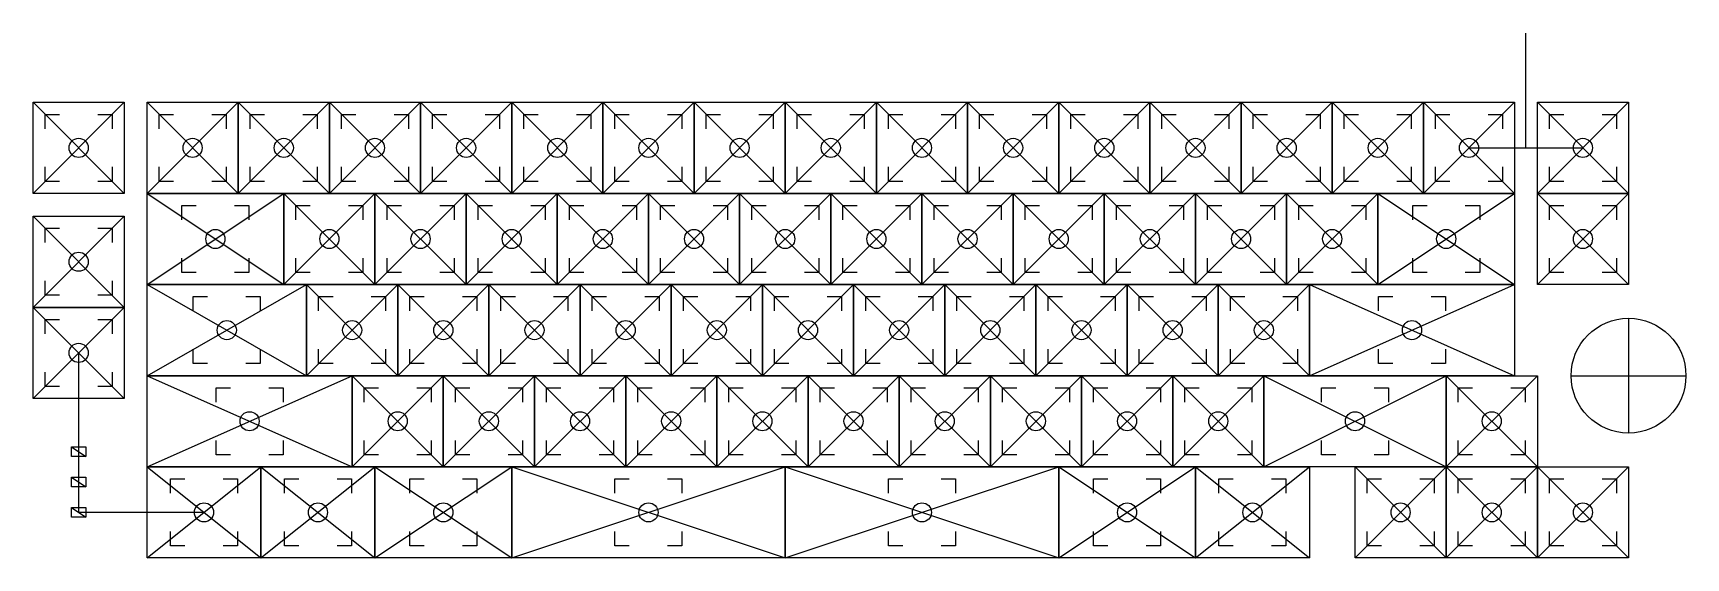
# Model space of a CAD drawing. Header units: millimetres. Extents: x 11 to 356, y 11 to 121.
import ezdxf

# ---------------------------------------------------------------- set-up
doc = ezdxf.new("R2010")
doc.units = ezdxf.units.MM

msp = doc.modelspace()

# ---------------------------------------------------------------- linework, layer by layer
for p, q in [((322.68, 96.65), (322.68, 120.65)), ((10.73, 106.18), (29.78, 87.13)), ((29.78, 106.18), (10.73, 87.13)), ((34.55, 106.18), (53.6, 87.13)), ((53.6, 106.18), (34.55, 87.13)), ((53.6, 106.18), (72.65, 87.13)), ((72.65, 106.18), (53.6, 87.13)), ((72.65, 106.18), (91.7, 87.13)), ((91.7, 106.18), (72.65, 87.13)), ((91.7, 106.18), (110.75, 87.13)), ((110.75, 106.18), (91.7, 87.13)), ((110.75, 106.18), (129.8, 87.13)), ((129.8, 106.18), (110.75, 87.13)), ((129.8, 106.18), (148.85, 87.13)), ((148.85, 106.18), (129.8, 87.13)), ((148.85, 106.18), (167.9, 87.13)), ((167.9, 106.18), (148.85, 87.13)), ((167.9, 106.18), (186.95, 87.13)), ((186.95, 106.18), (167.9, 87.13)), ((186.95, 106.18), (206, 87.13)), ((206, 106.18), (186.95, 87.13)), ((206, 106.18), (225.05, 87.13)), ((225.05, 106.18), (206, 87.13)), ((225.05, 106.18), (244.1, 87.13)), ((244.1, 106.18), (225.05, 87.13)), ((244.1, 106.18), (263.15, 87.13)), ((263.15, 106.18), (244.1, 87.13)), ((263.15, 106.18), (282.2, 87.13)), ((282.2, 106.18), (263.15, 87.13)), ((282.2, 106.18), (301.25, 87.13)), ((301.25, 106.18), (282.2, 87.13)), ((301.25, 106.18), (320.3, 87.13)), ((320.3, 106.18), (301.25, 87.13)), ((325.06, 106.18), (344.11, 87.13)), ((344.11, 106.18), (325.06, 87.13)), ((310.77, 96.65), (334.58, 96.65)), ((34.55, 87.13), (63.12, 68.08)), ((34.55, 68.08), (63.12, 87.13)), ((63.12, 87.13), (82.17, 68.08)), ((82.17, 87.13), (63.12, 68.08)), ((82.17, 87.13), (101.22, 68.08)), ((101.22, 87.13), (82.17, 68.08)), ((101.22, 87.13), (120.27, 68.08)), ((120.27, 87.13), (101.22, 68.08)), ((120.27, 87.13), (139.32, 68.08)), ((139.32, 87.13), (120.27, 68.08)), ((139.32, 87.13), (158.37, 68.08)), ((158.37, 87.13), (139.32, 68.08)), ((158.37, 87.13), (177.42, 68.08)), ((177.42, 87.13), (158.37, 68.08)), ((177.42, 87.13), (196.47, 68.08)), ((196.47, 87.13), (177.42, 68.08)), ((196.47, 87.13), (215.52, 68.08)), ((215.52, 87.13), (196.47, 68.08)), ((215.52, 87.13), (234.57, 68.08)), ((234.57, 87.13), (215.52, 68.08)), ((234.57, 87.13), (253.62, 68.08)), ((253.62, 87.13), (234.57, 68.08)), ((253.62, 87.13), (272.67, 68.08)), ((272.67, 87.13), (253.62, 68.08)), ((272.67, 87.13), (291.72, 68.08)), ((291.72, 87.13), (272.67, 68.08)), ((291.72, 87.13), (320.3, 68.08)), ((291.72, 68.08), (320.3, 87.13)), ((325.06, 87.13), (344.11, 68.08)), ((344.11, 87.13), (325.06, 68.08)), ((10.73, 82.36), (29.78, 63.31)), ((29.78, 82.36), (10.73, 63.31)), ((34.55, 49.03), (67.88, 68.08)), ((34.55, 68.08), (67.88, 49.03)), ((67.88, 68.08), (86.93, 49.03)), ((86.93, 68.08), (67.88, 49.03)), ((86.93, 68.08), (105.98, 49.03)), ((105.98, 68.08), (86.93, 49.03)), ((105.98, 68.08), (125.03, 49.03)), ((125.03, 68.08), (105.98, 49.03)), ((125.03, 68.08), (144.08, 49.03)), ((144.08, 68.08), (125.03, 49.03)), ((144.08, 68.08), (163.13, 49.03)), ((163.13, 68.08), (144.08, 49.03)), ((163.13, 68.08), (182.18, 49.03)), ((182.18, 68.08), (163.13, 49.03)), ((182.18, 68.08), (201.23, 49.03)), ((201.23, 68.08), (182.18, 49.03)), ((201.23, 68.08), (220.28, 49.03)), ((220.28, 68.08), (201.23, 49.03)), ((220.28, 68.08), (239.33, 49.03)), ((239.33, 68.08), (220.28, 49.03)), ((239.33, 68.08), (258.38, 49.03)), ((258.38, 68.08), (239.33, 49.03)), ((258.38, 68.08), (277.43, 49.03)), ((277.43, 68.08), (258.38, 49.03)), ((277.43, 68.08), (320.3, 49.03)), ((277.43, 49.03), (320.3, 68.08)), ((10.73, 63.31), (29.78, 44.26)), ((29.78, 63.31), (10.73, 44.26)), ((344.11, 61.03), (344.11, 37.03)), ((20.26, 53.79), (20.26, 20.45)), ((34.55, 49.03), (77.41, 29.98)), ((34.55, 29.98), (77.41, 49.03)), ((77.41, 49.03), (96.46, 29.98)), ((96.46, 49.03), (77.41, 29.98)), ((96.46, 49.03), (115.51, 29.98)), ((115.51, 49.03), (96.46, 29.98)), ((115.51, 49.03), (134.56, 29.98)), ((134.56, 49.03), (115.51, 29.98)), ((134.56, 49.03), (153.61, 29.98)), ((153.61, 49.03), (134.56, 29.98)), ((153.61, 49.03), (172.66, 29.98)), ((172.66, 49.03), (153.61, 29.98)), ((172.66, 49.03), (191.71, 29.98)), ((191.71, 49.03), (172.66, 29.98)), ((191.71, 49.03), (210.76, 29.98)), ((210.76, 49.03), (191.71, 29.98)), ((210.76, 49.03), (229.81, 29.98)), ((229.81, 49.03), (210.76, 29.98)), ((229.81, 49.03), (248.86, 29.98)), ((248.86, 49.03), (229.81, 29.98)), ((248.86, 49.03), (267.91, 29.98)), ((267.91, 49.03), (248.86, 29.98)), ((267.91, 49.03), (306.01, 29.98)), ((267.91, 29.98), (306.01, 49.03)), ((306.01, 49.03), (325.06, 29.98)), ((325.06, 49.03), (306.01, 29.98)), ((332.11, 49.03), (356.11, 49.03)), ((18.76, 34.14), (21.76, 32.14)), ((18.76, 27.79), (21.76, 25.79)), ((34.55, 29.98), (58.36, 10.93)), ((34.55, 10.93), (58.36, 29.98)), ((58.36, 29.98), (82.17, 10.93)), ((58.36, 10.93), (82.17, 29.98)), ((82.17, 29.98), (110.75, 10.93)), ((82.17, 10.93), (110.75, 29.98)), ((110.75, 29.98), (167.9, 10.93)), ((110.75, 10.93), (167.9, 29.98)), ((167.9, 29.98), (225.05, 10.93)), ((167.9, 10.93), (225.05, 29.98)), ((225.05, 29.98), (253.62, 10.93)), ((225.05, 10.93), (253.62, 29.98)), ((253.62, 29.98), (277.43, 10.93)), ((253.62, 10.93), (277.43, 29.98)), ((286.96, 29.98), (306.01, 10.93)), ((306.01, 29.98), (286.96, 10.93)), ((306.01, 29.98), (325.06, 10.93)), ((325.06, 29.98), (306.01, 10.93)), ((325.06, 29.98), (344.11, 10.93)), ((344.11, 29.98), (325.06, 10.93)), ((18.76, 21.45), (21.76, 19.45)), ((46.45, 20.45), (20.26, 20.45))]:
    msp.add_line(p, q)
for points in [[(10.73, 106.18), (29.78, 106.18), (29.78, 87.13), (10.73, 87.13)], [(34.55, 106.18), (53.6, 106.18), (53.6, 87.13), (34.55, 87.13)], [(53.6, 106.18), (72.65, 106.18), (72.65, 87.13), (53.6, 87.13)], [(72.65, 106.18), (91.7, 106.18), (91.7, 87.13), (72.65, 87.13)], [(91.7, 106.18), (110.75, 106.18), (110.75, 87.13), (91.7, 87.13)], [(110.75, 106.18), (129.8, 106.18), (129.8, 87.13), (110.75, 87.13)], [(129.8, 106.18), (148.85, 106.18), (148.85, 87.13), (129.8, 87.13)], [(148.85, 106.18), (167.9, 106.18), (167.9, 87.13), (148.85, 87.13)], [(167.9, 106.18), (186.95, 106.18), (186.95, 87.13), (167.9, 87.13)], [(186.95, 106.18), (206, 106.18), (206, 87.13), (186.95, 87.13)], [(206, 106.18), (225.05, 106.18), (225.05, 87.13), (206, 87.13)], [(225.05, 106.18), (244.1, 106.18), (244.1, 87.13), (225.05, 87.13)], [(244.1, 106.18), (263.15, 106.18), (263.15, 87.13), (244.1, 87.13)], [(263.15, 106.18), (282.2, 106.18), (282.2, 87.13), (263.15, 87.13)], [(282.2, 106.18), (301.25, 106.18), (301.25, 87.13), (282.2, 87.13)], [(301.25, 106.18), (320.3, 106.18), (320.3, 87.13), (301.25, 87.13)], [(325.06, 106.18), (344.11, 106.18), (344.11, 87.13), (325.06, 87.13)], [(34.55, 87.13), (63.12, 87.13), (63.12, 68.08), (34.55, 68.08)], [(63.12, 87.13), (82.17, 87.13), (82.17, 68.08), (63.12, 68.08)], [(82.17, 87.13), (101.22, 87.13), (101.22, 68.08), (82.17, 68.08)], [(101.22, 87.13), (120.27, 87.13), (120.27, 68.08), (101.22, 68.08)], [(120.27, 87.13), (139.32, 87.13), (139.32, 68.08), (120.27, 68.08)], [(139.32, 87.13), (158.37, 87.13), (158.37, 68.08), (139.32, 68.08)], [(158.37, 87.13), (177.42, 87.13), (177.42, 68.08), (158.37, 68.08)], [(177.42, 87.13), (196.47, 87.13), (196.47, 68.08), (177.42, 68.08)], [(196.47, 87.13), (215.52, 87.13), (215.52, 68.08), (196.47, 68.08)], [(215.52, 87.13), (234.57, 87.13), (234.57, 68.08), (215.52, 68.08)], [(234.57, 87.13), (253.62, 87.13), (253.62, 68.08), (234.57, 68.08)], [(253.62, 87.13), (272.67, 87.13), (272.67, 68.08), (253.62, 68.08)], [(272.67, 87.13), (291.72, 87.13), (291.72, 68.08), (272.67, 68.08)], [(291.72, 87.13), (320.3, 87.13), (320.3, 68.08), (291.72, 68.08)], [(325.06, 87.13), (344.11, 87.13), (344.11, 68.08), (325.06, 68.08)], [(10.73, 82.36), (29.78, 82.36), (29.78, 63.31), (10.73, 63.31)], [(34.55, 68.08), (67.88, 68.08), (67.88, 49.03), (34.55, 49.03)], [(67.88, 68.08), (86.93, 68.08), (86.93, 49.03), (67.88, 49.03)], [(86.93, 68.08), (105.98, 68.08), (105.98, 49.03), (86.93, 49.03)], [(105.98, 68.08), (125.03, 68.08), (125.03, 49.03), (105.98, 49.03)], [(125.03, 68.08), (144.08, 68.08), (144.08, 49.03), (125.03, 49.03)], [(144.08, 68.08), (163.13, 68.08), (163.13, 49.03), (144.08, 49.03)], [(163.13, 68.08), (182.18, 68.08), (182.18, 49.03), (163.13, 49.03)], [(182.18, 68.08), (201.23, 68.08), (201.23, 49.03), (182.18, 49.03)], [(201.23, 68.08), (220.28, 68.08), (220.28, 49.03), (201.23, 49.03)], [(220.28, 68.08), (239.33, 68.08), (239.33, 49.03), (220.28, 49.03)], [(239.33, 68.08), (258.38, 68.08), (258.38, 49.03), (239.33, 49.03)], [(258.38, 68.08), (277.43, 68.08), (277.43, 49.03), (258.38, 49.03)], [(277.43, 68.08), (320.3, 68.08), (320.3, 49.03), (277.43, 49.03)], [(10.73, 63.31), (29.78, 63.31), (29.78, 44.26), (10.73, 44.26)], [(34.55, 49.03), (77.41, 49.03), (77.41, 29.98), (34.55, 29.98)], [(77.41, 49.03), (96.46, 49.03), (96.46, 29.98), (77.41, 29.98)], [(96.46, 49.03), (115.51, 49.03), (115.51, 29.98), (96.46, 29.98)], [(115.51, 49.03), (134.56, 49.03), (134.56, 29.98), (115.51, 29.98)], [(134.56, 49.03), (153.61, 49.03), (153.61, 29.98), (134.56, 29.98)], [(153.61, 49.03), (172.66, 49.03), (172.66, 29.98), (153.61, 29.98)], [(172.66, 49.03), (191.71, 49.03), (191.71, 29.98), (172.66, 29.98)], [(191.71, 49.03), (210.76, 49.03), (210.76, 29.98), (191.71, 29.98)], [(210.76, 49.03), (229.81, 49.03), (229.81, 29.98), (210.76, 29.98)], [(229.81, 49.03), (248.86, 49.03), (248.86, 29.98), (229.81, 29.98)], [(248.86, 49.03), (267.91, 49.03), (267.91, 29.98), (248.86, 29.98)], [(267.91, 49.03), (306.01, 49.03), (306.01, 29.98), (267.91, 29.98)], [(306.01, 49.03), (325.06, 49.03), (325.06, 29.98), (306.01, 29.98)], [(18.76, 34.14), (21.76, 34.14), (21.76, 32.14), (18.76, 32.14)], [(18.76, 27.79), (21.76, 27.79), (21.76, 25.79), (18.76, 25.79)], [(34.55, 29.98), (58.36, 29.98), (58.36, 10.93), (34.55, 10.93)], [(58.36, 29.98), (82.17, 29.98), (82.17, 10.93), (58.36, 10.93)], [(82.17, 29.98), (110.75, 29.98), (110.75, 10.93), (82.17, 10.93)], [(110.75, 29.98), (167.9, 29.98), (167.9, 10.93), (110.75, 10.93)], [(167.9, 29.98), (225.05, 29.98), (225.05, 10.93), (167.9, 10.93)], [(225.05, 29.98), (253.62, 29.98), (253.62, 10.93), (225.05, 10.93)], [(253.62, 29.98), (277.43, 29.98), (277.43, 10.93), (253.62, 10.93)], [(286.96, 29.98), (306.01, 29.98), (306.01, 10.93), (286.96, 10.93)], [(306.01, 29.98), (325.06, 29.98), (325.06, 10.93), (306.01, 10.93)], [(325.06, 29.98), (344.11, 29.98), (344.11, 10.93), (325.06, 10.93)], [(18.76, 21.45), (21.76, 21.45), (21.76, 19.45), (18.76, 19.45)]]:
    msp.add_lwpolyline(points, close=True)
for points in [[(13.26, 100.65), (13.26, 103.65), (16.26, 103.65)], [(24.26, 103.65), (27.26, 103.65), (27.26, 100.65)], [(37.07, 100.65), (37.07, 103.65), (40.07, 103.65)], [(48.07, 103.65), (51.07, 103.65), (51.07, 100.65)], [(56.12, 100.65), (56.12, 103.65), (59.12, 103.65)], [(67.12, 103.65), (70.12, 103.65), (70.12, 100.65)], [(75.17, 100.65), (75.17, 103.65), (78.17, 103.65)], [(86.17, 103.65), (89.17, 103.65), (89.17, 100.65)], [(94.22, 100.65), (94.22, 103.65), (97.22, 103.65)], [(105.22, 103.65), (108.22, 103.65), (108.22, 100.65)], [(113.27, 100.65), (113.27, 103.65), (116.27, 103.65)], [(124.27, 103.65), (127.27, 103.65), (127.27, 100.65)], [(132.32, 100.65), (132.32, 103.65), (135.32, 103.65)], [(143.32, 103.65), (146.32, 103.65), (146.32, 100.65)], [(151.37, 100.65), (151.37, 103.65), (154.37, 103.65)], [(162.37, 103.65), (165.37, 103.65), (165.37, 100.65)], [(170.42, 100.65), (170.42, 103.65), (173.42, 103.65)], [(181.42, 103.65), (184.42, 103.65), (184.42, 100.65)], [(189.47, 100.65), (189.47, 103.65), (192.47, 103.65)], [(200.47, 103.65), (203.47, 103.65), (203.47, 100.65)], [(208.52, 100.65), (208.52, 103.65), (211.52, 103.65)], [(219.52, 103.65), (222.52, 103.65), (222.52, 100.65)], [(227.57, 100.65), (227.57, 103.65), (230.57, 103.65)], [(238.57, 103.65), (241.57, 103.65), (241.57, 100.65)], [(246.62, 100.65), (246.62, 103.65), (249.62, 103.65)], [(257.62, 103.65), (260.62, 103.65), (260.62, 100.65)], [(265.67, 100.65), (265.67, 103.65), (268.67, 103.65)], [(276.67, 103.65), (279.67, 103.65), (279.67, 100.65)], [(284.72, 100.65), (284.72, 103.65), (287.72, 103.65)], [(295.72, 103.65), (298.72, 103.65), (298.72, 100.65)], [(303.77, 100.65), (303.77, 103.65), (306.77, 103.65)], [(314.77, 103.65), (317.77, 103.65), (317.77, 100.65)], [(327.58, 100.65), (327.58, 103.65), (330.58, 103.65)], [(338.58, 103.65), (341.58, 103.65), (341.58, 100.65)], [(16.26, 89.65), (13.26, 89.65), (13.26, 92.65)], [(27.26, 92.65), (27.26, 89.65), (24.26, 89.65)], [(40.07, 89.65), (37.07, 89.65), (37.07, 92.65)], [(51.07, 92.65), (51.07, 89.65), (48.07, 89.65)], [(59.12, 89.65), (56.12, 89.65), (56.12, 92.65)], [(70.12, 92.65), (70.12, 89.65), (67.12, 89.65)], [(78.17, 89.65), (75.17, 89.65), (75.17, 92.65)], [(89.17, 92.65), (89.17, 89.65), (86.17, 89.65)], [(97.22, 89.65), (94.22, 89.65), (94.22, 92.65)], [(108.22, 92.65), (108.22, 89.65), (105.22, 89.65)], [(116.27, 89.65), (113.27, 89.65), (113.27, 92.65)], [(127.27, 92.65), (127.27, 89.65), (124.27, 89.65)], [(135.32, 89.65), (132.32, 89.65), (132.32, 92.65)], [(146.32, 92.65), (146.32, 89.65), (143.32, 89.65)], [(154.37, 89.65), (151.37, 89.65), (151.37, 92.65)], [(165.37, 92.65), (165.37, 89.65), (162.37, 89.65)], [(173.42, 89.65), (170.42, 89.65), (170.42, 92.65)], [(184.42, 92.65), (184.42, 89.65), (181.42, 89.65)], [(192.47, 89.65), (189.47, 89.65), (189.47, 92.65)], [(203.47, 92.65), (203.47, 89.65), (200.47, 89.65)], [(211.52, 89.65), (208.52, 89.65), (208.52, 92.65)], [(222.52, 92.65), (222.52, 89.65), (219.52, 89.65)], [(230.57, 89.65), (227.57, 89.65), (227.57, 92.65)], [(241.57, 92.65), (241.57, 89.65), (238.57, 89.65)], [(249.62, 89.65), (246.62, 89.65), (246.62, 92.65)], [(260.62, 92.65), (260.62, 89.65), (257.62, 89.65)], [(268.67, 89.65), (265.67, 89.65), (265.67, 92.65)], [(279.67, 92.65), (279.67, 89.65), (276.67, 89.65)], [(287.72, 89.65), (284.72, 89.65), (284.72, 92.65)], [(298.72, 92.65), (298.72, 89.65), (295.72, 89.65)], [(306.77, 89.65), (303.77, 89.65), (303.77, 92.65)], [(317.77, 92.65), (317.77, 89.65), (314.77, 89.65)], [(330.58, 89.65), (327.58, 89.65), (327.58, 92.65)], [(341.58, 92.65), (341.58, 89.65), (338.58, 89.65)], [(41.83, 81.6), (41.83, 84.6), (44.83, 84.6)], [(52.83, 84.6), (55.83, 84.6), (55.83, 81.6)], [(65.65, 81.6), (65.65, 84.6), (68.65, 84.6)], [(76.65, 84.6), (79.65, 84.6), (79.65, 81.6)], [(84.7, 81.6), (84.7, 84.6), (87.7, 84.6)], [(95.7, 84.6), (98.7, 84.6), (98.7, 81.6)], [(103.75, 81.6), (103.75, 84.6), (106.75, 84.6)], [(114.75, 84.6), (117.75, 84.6), (117.75, 81.6)], [(122.8, 81.6), (122.8, 84.6), (125.8, 84.6)], [(133.8, 84.6), (136.8, 84.6), (136.8, 81.6)], [(141.85, 81.6), (141.85, 84.6), (144.85, 84.6)], [(152.85, 84.6), (155.85, 84.6), (155.85, 81.6)], [(160.9, 81.6), (160.9, 84.6), (163.9, 84.6)], [(171.9, 84.6), (174.9, 84.6), (174.9, 81.6)], [(179.95, 81.6), (179.95, 84.6), (182.95, 84.6)], [(190.95, 84.6), (193.95, 84.6), (193.95, 81.6)], [(199, 81.6), (199, 84.6), (202, 84.6)], [(210, 84.6), (213, 84.6), (213, 81.6)], [(218.05, 81.6), (218.05, 84.6), (221.05, 84.6)], [(229.05, 84.6), (232.05, 84.6), (232.05, 81.6)], [(237.1, 81.6), (237.1, 84.6), (240.1, 84.6)], [(248.1, 84.6), (251.1, 84.6), (251.1, 81.6)], [(256.15, 81.6), (256.15, 84.6), (259.15, 84.6)], [(267.15, 84.6), (270.15, 84.6), (270.15, 81.6)], [(275.2, 81.6), (275.2, 84.6), (278.2, 84.6)], [(286.2, 84.6), (289.2, 84.6), (289.2, 81.6)], [(299.01, 81.6), (299.01, 84.6), (302.01, 84.6)], [(310.01, 84.6), (313.01, 84.6), (313.01, 81.6)], [(327.58, 81.6), (327.58, 84.6), (330.58, 84.6)], [(338.58, 84.6), (341.58, 84.6), (341.58, 81.6)], [(13.26, 76.84), (13.26, 79.84), (16.26, 79.84)], [(24.26, 79.84), (27.26, 79.84), (27.26, 76.84)], [(44.83, 70.6), (41.83, 70.6), (41.83, 73.6)], [(55.83, 73.6), (55.83, 70.6), (52.83, 70.6)], [(68.65, 70.6), (65.65, 70.6), (65.65, 73.6)], [(79.65, 73.6), (79.65, 70.6), (76.65, 70.6)], [(87.7, 70.6), (84.7, 70.6), (84.7, 73.6)], [(98.7, 73.6), (98.7, 70.6), (95.7, 70.6)], [(106.75, 70.6), (103.75, 70.6), (103.75, 73.6)], [(117.75, 73.6), (117.75, 70.6), (114.75, 70.6)], [(125.8, 70.6), (122.8, 70.6), (122.8, 73.6)], [(136.8, 73.6), (136.8, 70.6), (133.8, 70.6)], [(144.85, 70.6), (141.85, 70.6), (141.85, 73.6)], [(155.85, 73.6), (155.85, 70.6), (152.85, 70.6)], [(163.9, 70.6), (160.9, 70.6), (160.9, 73.6)], [(174.9, 73.6), (174.9, 70.6), (171.9, 70.6)], [(182.95, 70.6), (179.95, 70.6), (179.95, 73.6)], [(193.95, 73.6), (193.95, 70.6), (190.95, 70.6)], [(202, 70.6), (199, 70.6), (199, 73.6)], [(213, 73.6), (213, 70.6), (210, 70.6)], [(221.05, 70.6), (218.05, 70.6), (218.05, 73.6)], [(232.05, 73.6), (232.05, 70.6), (229.05, 70.6)], [(240.1, 70.6), (237.1, 70.6), (237.1, 73.6)], [(251.1, 73.6), (251.1, 70.6), (248.1, 70.6)], [(259.15, 70.6), (256.15, 70.6), (256.15, 73.6)], [(270.15, 73.6), (270.15, 70.6), (267.15, 70.6)], [(278.2, 70.6), (275.2, 70.6), (275.2, 73.6)], [(289.2, 73.6), (289.2, 70.6), (286.2, 70.6)], [(302.01, 70.6), (299.01, 70.6), (299.01, 73.6)], [(313.01, 73.6), (313.01, 70.6), (310.01, 70.6)], [(330.58, 70.6), (327.58, 70.6), (327.58, 73.6)], [(341.58, 73.6), (341.58, 70.6), (338.58, 70.6)], [(16.26, 65.84), (13.26, 65.84), (13.26, 68.84)], [(27.26, 68.84), (27.26, 65.84), (24.26, 65.84)], [(44.21, 62.55), (44.21, 65.55), (47.21, 65.55)], [(55.21, 65.55), (58.21, 65.55), (58.21, 62.55)], [(70.41, 62.55), (70.41, 65.55), (73.41, 65.55)], [(81.41, 65.55), (84.41, 65.55), (84.41, 62.55)], [(89.46, 62.55), (89.46, 65.55), (92.46, 65.55)], [(100.46, 65.55), (103.46, 65.55), (103.46, 62.55)], [(108.51, 62.55), (108.51, 65.55), (111.51, 65.55)], [(119.51, 65.55), (122.51, 65.55), (122.51, 62.55)], [(127.56, 62.55), (127.56, 65.55), (130.56, 65.55)], [(138.56, 65.55), (141.56, 65.55), (141.56, 62.55)], [(146.61, 62.55), (146.61, 65.55), (149.61, 65.55)], [(157.61, 65.55), (160.61, 65.55), (160.61, 62.55)], [(165.66, 62.55), (165.66, 65.55), (168.66, 65.55)], [(176.66, 65.55), (179.66, 65.55), (179.66, 62.55)], [(184.71, 62.55), (184.71, 65.55), (187.71, 65.55)], [(195.71, 65.55), (198.71, 65.55), (198.71, 62.55)], [(203.76, 62.55), (203.76, 65.55), (206.76, 65.55)], [(214.76, 65.55), (217.76, 65.55), (217.76, 62.55)], [(222.81, 62.55), (222.81, 65.55), (225.81, 65.55)], [(233.81, 65.55), (236.81, 65.55), (236.81, 62.55)], [(241.86, 62.55), (241.86, 65.55), (244.86, 65.55)], [(252.86, 65.55), (255.86, 65.55), (255.86, 62.55)], [(260.91, 62.55), (260.91, 65.55), (263.91, 65.55)], [(271.91, 65.55), (274.91, 65.55), (274.91, 62.55)], [(291.86, 62.55), (291.86, 65.55), (294.86, 65.55)], [(302.86, 65.55), (305.86, 65.55), (305.86, 62.55)], [(13.26, 57.79), (13.26, 60.79), (16.26, 60.79)], [(24.26, 60.79), (27.26, 60.79), (27.26, 57.79)], [(47.21, 51.55), (44.21, 51.55), (44.21, 54.55)], [(58.21, 54.55), (58.21, 51.55), (55.21, 51.55)], [(73.41, 51.55), (70.41, 51.55), (70.41, 54.55)], [(84.41, 54.55), (84.41, 51.55), (81.41, 51.55)], [(92.46, 51.55), (89.46, 51.55), (89.46, 54.55)], [(103.46, 54.55), (103.46, 51.55), (100.46, 51.55)], [(111.51, 51.55), (108.51, 51.55), (108.51, 54.55)], [(122.51, 54.55), (122.51, 51.55), (119.51, 51.55)], [(130.56, 51.55), (127.56, 51.55), (127.56, 54.55)], [(141.56, 54.55), (141.56, 51.55), (138.56, 51.55)], [(149.61, 51.55), (146.61, 51.55), (146.61, 54.55)], [(160.61, 54.55), (160.61, 51.55), (157.61, 51.55)], [(168.66, 51.55), (165.66, 51.55), (165.66, 54.55)], [(179.66, 54.55), (179.66, 51.55), (176.66, 51.55)], [(187.71, 51.55), (184.71, 51.55), (184.71, 54.55)], [(198.71, 54.55), (198.71, 51.55), (195.71, 51.55)], [(206.76, 51.55), (203.76, 51.55), (203.76, 54.55)], [(217.76, 54.55), (217.76, 51.55), (214.76, 51.55)], [(225.81, 51.55), (222.81, 51.55), (222.81, 54.55)], [(236.81, 54.55), (236.81, 51.55), (233.81, 51.55)], [(244.86, 51.55), (241.86, 51.55), (241.86, 54.55)], [(255.86, 54.55), (255.86, 51.55), (252.86, 51.55)], [(263.91, 51.55), (260.91, 51.55), (260.91, 54.55)], [(274.91, 54.55), (274.91, 51.55), (271.91, 51.55)], [(294.86, 51.55), (291.86, 51.55), (291.86, 54.55)], [(305.86, 54.55), (305.86, 51.55), (302.86, 51.55)], [(16.26, 46.79), (13.26, 46.79), (13.26, 49.79)], [(27.26, 49.79), (27.26, 46.79), (24.26, 46.79)], [(48.98, 43.5), (48.98, 46.5), (51.98, 46.5)], [(59.98, 46.5), (62.98, 46.5), (62.98, 43.5)], [(79.93, 43.5), (79.93, 46.5), (82.93, 46.5)], [(90.93, 46.5), (93.93, 46.5), (93.93, 43.5)], [(98.98, 43.5), (98.98, 46.5), (101.98, 46.5)], [(109.98, 46.5), (112.98, 46.5), (112.98, 43.5)], [(118.03, 43.5), (118.03, 46.5), (121.03, 46.5)], [(129.03, 46.5), (132.03, 46.5), (132.03, 43.5)], [(137.08, 43.5), (137.08, 46.5), (140.08, 46.5)], [(148.08, 46.5), (151.08, 46.5), (151.08, 43.5)], [(156.13, 43.5), (156.13, 46.5), (159.13, 46.5)], [(167.13, 46.5), (170.13, 46.5), (170.13, 43.5)], [(175.18, 43.5), (175.18, 46.5), (178.18, 46.5)], [(186.18, 46.5), (189.18, 46.5), (189.18, 43.5)], [(194.23, 43.5), (194.23, 46.5), (197.23, 46.5)], [(205.23, 46.5), (208.23, 46.5), (208.23, 43.5)], [(213.28, 43.5), (213.28, 46.5), (216.28, 46.5)], [(224.28, 46.5), (227.28, 46.5), (227.28, 43.5)], [(232.33, 43.5), (232.33, 46.5), (235.33, 46.5)], [(243.33, 46.5), (246.33, 46.5), (246.33, 43.5)], [(251.38, 43.5), (251.38, 46.5), (254.38, 46.5)], [(262.38, 46.5), (265.38, 46.5), (265.38, 43.5)], [(279.96, 43.5), (279.96, 46.5), (282.96, 46.5)], [(290.96, 46.5), (293.96, 46.5), (293.96, 43.5)], [(308.53, 43.5), (308.53, 46.5), (311.53, 46.5)], [(319.53, 46.5), (322.53, 46.5), (322.53, 43.5)], [(51.98, 32.5), (48.98, 32.5), (48.98, 35.5)], [(62.98, 35.5), (62.98, 32.5), (59.98, 32.5)], [(82.93, 32.5), (79.93, 32.5), (79.93, 35.5)], [(93.93, 35.5), (93.93, 32.5), (90.93, 32.5)], [(101.98, 32.5), (98.98, 32.5), (98.98, 35.5)], [(112.98, 35.5), (112.98, 32.5), (109.98, 32.5)], [(121.03, 32.5), (118.03, 32.5), (118.03, 35.5)], [(132.03, 35.5), (132.03, 32.5), (129.03, 32.5)], [(140.08, 32.5), (137.08, 32.5), (137.08, 35.5)], [(151.08, 35.5), (151.08, 32.5), (148.08, 32.5)], [(159.13, 32.5), (156.13, 32.5), (156.13, 35.5)], [(170.13, 35.5), (170.13, 32.5), (167.13, 32.5)], [(178.18, 32.5), (175.18, 32.5), (175.18, 35.5)], [(189.18, 35.5), (189.18, 32.5), (186.18, 32.5)], [(197.23, 32.5), (194.23, 32.5), (194.23, 35.5)], [(208.23, 35.5), (208.23, 32.5), (205.23, 32.5)], [(216.28, 32.5), (213.28, 32.5), (213.28, 35.5)], [(227.28, 35.5), (227.28, 32.5), (224.28, 32.5)], [(235.33, 32.5), (232.33, 32.5), (232.33, 35.5)], [(246.33, 35.5), (246.33, 32.5), (243.33, 32.5)], [(254.38, 32.5), (251.38, 32.5), (251.38, 35.5)], [(265.38, 35.5), (265.38, 32.5), (262.38, 32.5)], [(282.96, 32.5), (279.96, 32.5), (279.96, 35.5)], [(293.96, 35.5), (293.96, 32.5), (290.96, 32.5)], [(311.53, 32.5), (308.53, 32.5), (308.53, 35.5)], [(322.53, 35.5), (322.53, 32.5), (319.53, 32.5)], [(39.45, 24.45), (39.45, 27.45), (42.45, 27.45)], [(50.45, 27.45), (53.45, 27.45), (53.45, 24.45)], [(63.26, 24.45), (63.26, 27.45), (66.26, 27.45)], [(74.26, 27.45), (77.26, 27.45), (77.26, 24.45)], [(89.46, 24.45), (89.46, 27.45), (92.46, 27.45)], [(100.46, 27.45), (103.46, 27.45), (103.46, 24.45)], [(132.32, 24.45), (132.32, 27.45), (135.32, 27.45)], [(143.32, 27.45), (146.32, 27.45), (146.32, 24.45)], [(189.47, 24.45), (189.47, 27.45), (192.47, 27.45)], [(200.47, 27.45), (203.47, 27.45), (203.47, 24.45)], [(232.33, 24.45), (232.33, 27.45), (235.33, 27.45)], [(243.33, 27.45), (246.33, 27.45), (246.33, 24.45)], [(258.53, 24.45), (258.53, 27.45), (261.53, 27.45)], [(269.53, 27.45), (272.53, 27.45), (272.53, 24.45)], [(289.48, 24.45), (289.48, 27.45), (292.48, 27.45)], [(300.48, 27.45), (303.48, 27.45), (303.48, 24.45)], [(308.53, 24.45), (308.53, 27.45), (311.53, 27.45)], [(319.53, 27.45), (322.53, 27.45), (322.53, 24.45)], [(327.58, 24.45), (327.58, 27.45), (330.58, 27.45)], [(338.58, 27.45), (341.58, 27.45), (341.58, 24.45)], [(42.45, 13.45), (39.45, 13.45), (39.45, 16.45)], [(53.45, 16.45), (53.45, 13.45), (50.45, 13.45)], [(66.26, 13.45), (63.26, 13.45), (63.26, 16.45)], [(77.26, 16.45), (77.26, 13.45), (74.26, 13.45)], [(92.46, 13.45), (89.46, 13.45), (89.46, 16.45)], [(103.46, 16.45), (103.46, 13.45), (100.46, 13.45)], [(135.32, 13.45), (132.32, 13.45), (132.32, 16.45)], [(146.32, 16.45), (146.32, 13.45), (143.32, 13.45)], [(192.47, 13.45), (189.47, 13.45), (189.47, 16.45)], [(203.47, 16.45), (203.47, 13.45), (200.47, 13.45)], [(235.33, 13.45), (232.33, 13.45), (232.33, 16.45)], [(246.33, 16.45), (246.33, 13.45), (243.33, 13.45)], [(261.53, 13.45), (258.53, 13.45), (258.53, 16.45)], [(272.53, 16.45), (272.53, 13.45), (269.53, 13.45)], [(292.48, 13.45), (289.48, 13.45), (289.48, 16.45)], [(303.48, 16.45), (303.48, 13.45), (300.48, 13.45)], [(311.53, 13.45), (308.53, 13.45), (308.53, 16.45)], [(322.53, 16.45), (322.53, 13.45), (319.53, 13.45)], [(330.58, 13.45), (327.58, 13.45), (327.58, 16.45)], [(341.58, 16.45), (341.58, 13.45), (338.58, 13.45)]]:
    msp.add_lwpolyline(points)
for centre, radius in [((20.26, 96.65), 2), ((44.07, 96.65), 2), ((63.12, 96.65), 2), ((82.17, 96.65), 2), ((101.22, 96.65), 2), ((120.27, 96.65), 2), ((139.32, 96.65), 2), ((158.37, 96.65), 2), ((177.42, 96.65), 2), ((196.47, 96.65), 2), ((215.52, 96.65), 2), ((234.57, 96.65), 2), ((253.62, 96.65), 2), ((272.67, 96.65), 2), ((291.72, 96.65), 2), ((310.77, 96.65), 2), ((334.58, 96.65), 2), ((48.83, 77.6), 2), ((72.65, 77.6), 2), ((91.7, 77.6), 2), ((110.75, 77.6), 2), ((129.8, 77.6), 2), ((148.85, 77.6), 2), ((167.9, 77.6), 2), ((186.95, 77.6), 2), ((206, 77.6), 2), ((225.05, 77.6), 2), ((244.1, 77.6), 2), ((263.15, 77.6), 2), ((282.2, 77.6), 2), ((306.01, 77.6), 2), ((334.58, 77.6), 2), ((20.26, 72.84), 2), ((51.21, 58.55), 2), ((77.41, 58.55), 2), ((96.46, 58.55), 2), ((115.51, 58.55), 2), ((134.56, 58.55), 2), ((153.61, 58.55), 2), ((172.66, 58.55), 2), ((191.71, 58.55), 2), ((210.76, 58.55), 2), ((229.81, 58.55), 2), ((248.86, 58.55), 2), ((267.91, 58.55), 2), ((298.86, 58.55), 2), ((344.11, 49.03), 12), ((20.26, 53.79), 2), ((55.98, 39.5), 2), ((86.93, 39.5), 2), ((105.98, 39.5), 2), ((125.03, 39.5), 2), ((144.08, 39.5), 2), ((163.13, 39.5), 2), ((182.18, 39.5), 2), ((201.23, 39.5), 2), ((220.28, 39.5), 2), ((239.33, 39.5), 2), ((258.38, 39.5), 2), ((286.96, 39.5), 2), ((315.53, 39.5), 2), ((46.45, 20.45), 2), ((70.26, 20.45), 2), ((96.46, 20.45), 2), ((139.32, 20.45), 2), ((196.47, 20.45), 2), ((239.33, 20.45), 2), ((265.53, 20.45), 2), ((296.48, 20.45), 2), ((315.53, 20.45), 2), ((334.58, 20.45), 2)]:
    msp.add_circle(centre, radius)

doc.saveas('drawing.dxf')
